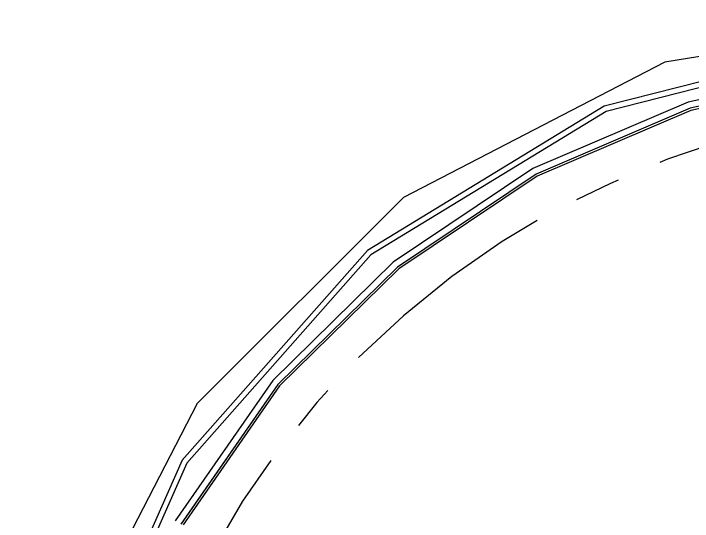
# Model space of a CAD drawing. Header units: millimetres. Extents: x -495897 to 1376592, y -28539 to 470976.
# Drawn here: x 505037 to 508448, y 210327 to 212878 of the extents above; entities that cross this region are included whole.
import ezdxf

# ---------------------------------------------------------------- set-up
doc = ezdxf.new("R2010")
doc.units = ezdxf.units.MM

msp = doc.modelspace()

# ---------------------------------------------------------------- linework, layer by layer
at = {"color": 0}
for p, q in [((508614.389, 212244.935), (508322.669, 212145.875)), ((508322.669, 212145.875), (508284.059, 212129.365)), ((508075.019, 212041.225), (508036.409, 212024.845)), ((508036.409, 212024.845), (507865.849, 211942.165)), ((507667.729, 211837.775), (507491.709, 211733.125)), ((507491.709, 211733.125), (507238.599, 211557.105)), ((507238.599, 211557.105), (506996.279, 211358.855)), ((506996.279, 211358.855), (506770.599, 211149.815)), ((506616.679, 210984.715), (506561.559, 210924.265)), ((506561.559, 210924.265), (506468.089, 210808.565)), ((506330.419, 210632.545), (506187.289, 210428.965)), ((506187.289, 210428.965), (506033.239, 210164.675))]:
    msp.add_line(p, q, dxfattribs=at)
for points in [[(509822.349, 212877.905), (508309.929, 212633.895), (506996.279, 211954.645), (505960.439, 210918.805), (505281.189, 209605.285), (505037.179, 208092.735)], [(510817.499, 212671.855), (509366.959, 212757.655), (508004.559, 212412.115), (506815.319, 211686.975), (505883.999, 210634.235), (505295.879, 209305.375)], [(510811.779, 212644.945), (509369.689, 212730.225), (508015.219, 212386.765), (506832.869, 211666.045), (505907.139, 210619.415), (505322.399, 209298.355)], [(509266.209, 212618.295), (508426.929, 212433.565), (507646.929, 212099.985), (506944.799, 211629.645), (506339.389, 211035.285), (505849.159, 210329.385)], [(509270.369, 212585.535), (508437.069, 212402.235), (507662.659, 212070.865), (506965.729, 211604.035), (506364.609, 211013.965), (505878.019, 210313.265)], [(509270.369, 212585.535), (508437.589, 212402.235), (507663.439, 212071.255), (506966.769, 211604.815), (506365.649, 211015.395), (505878.799, 210315.215)], [(509271.669, 212574.355), (508440.839, 212391.705), (507668.769, 212061.505), (506973.659, 211596.235), (506374.099, 211008.245), (505888.549, 210309.755)]]:
    msp.add_lwpolyline(points, dxfattribs=at)

doc.saveas('drawing.dxf')
